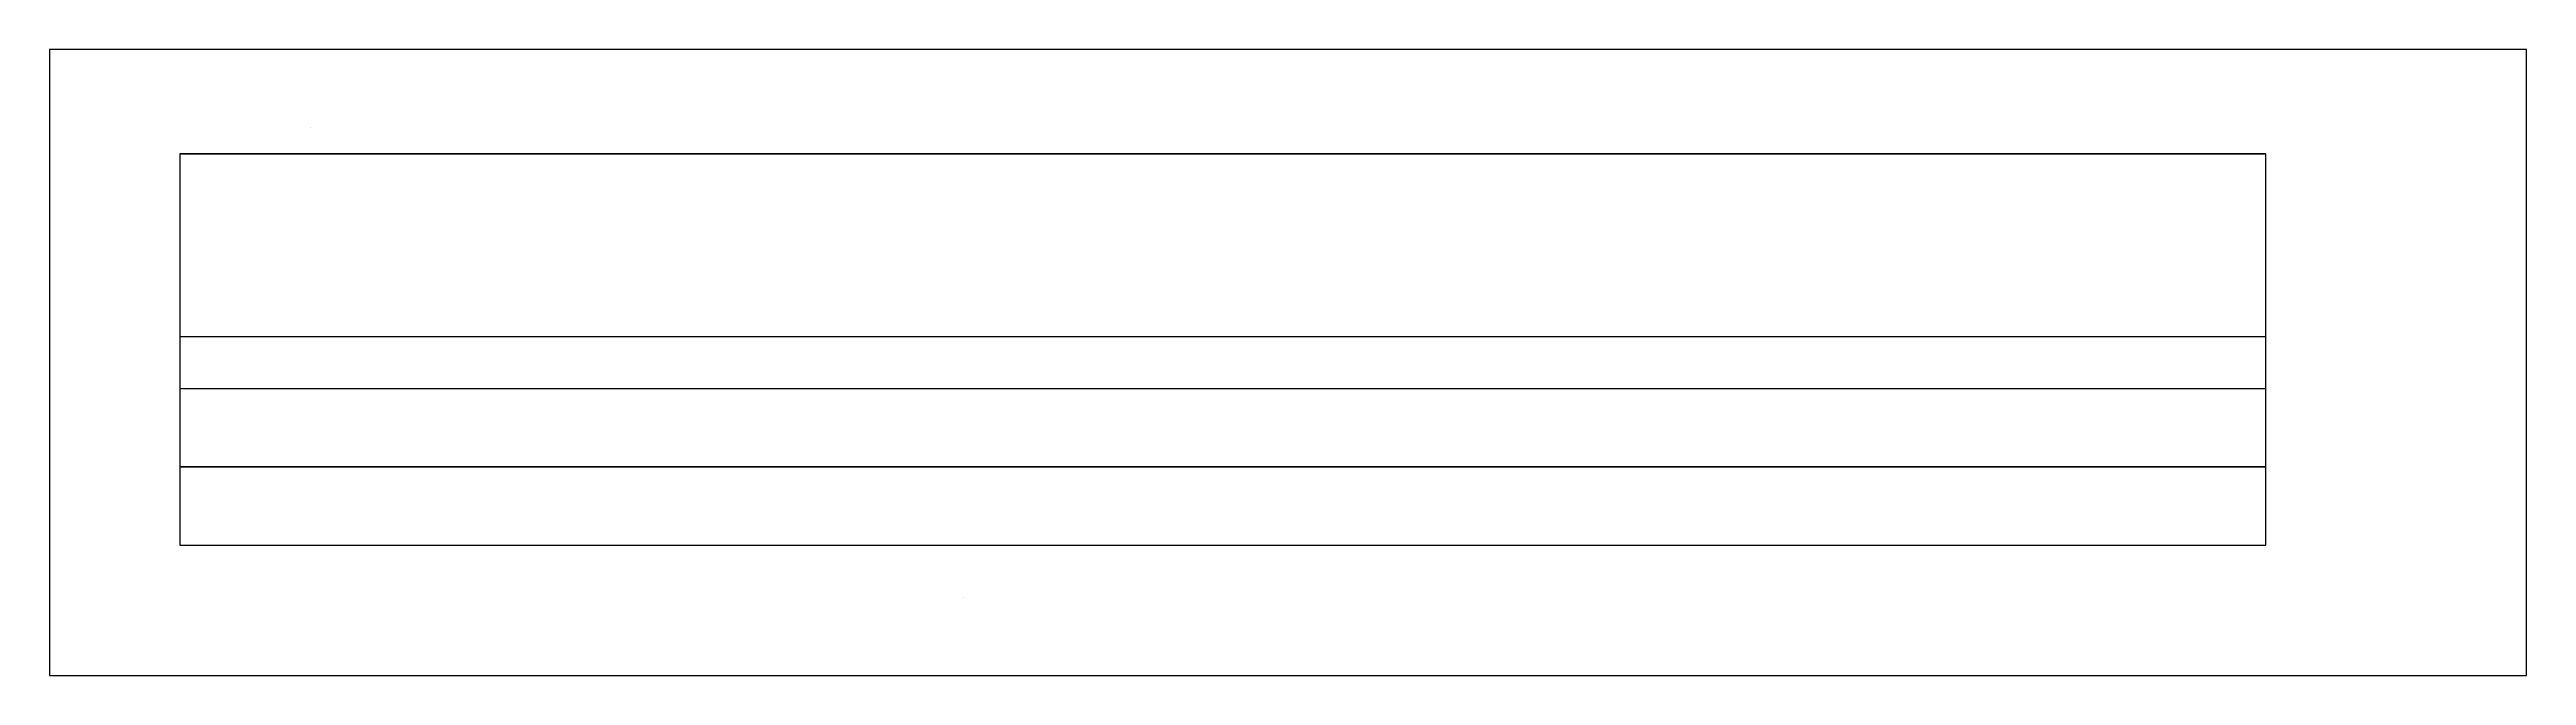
# Model space of a CAD drawing. Header units: millimetres. Extents: x -5000 to 90000, y -8000 to 16003.
import ezdxf

# ---------------------------------------------------------------- set-up
doc = ezdxf.new("R2010")
doc.units = ezdxf.units.MM

msp = doc.modelspace()

# ---------------------------------------------------------------- linework, layer by layer
at = {"layer": '人行道'}
msp.add_lwpolyline([(0, -3000), (80000, -3000), (80000, 0), (0, 0)], close=True, dxfattribs=at)
at = {"layer": '侧石'}
for p, q in [((0, 12000), (80000, 12000)), ((0, 0), (80000, 0))]:
    msp.add_line(p, q, dxfattribs=at)
at = {"layer": '图框'}
msp.add_lwpolyline([(-5000, -8000), (90000, -8000), (90000, 16000), (-5000, 16000)], close=True, dxfattribs=at)
at = {"layer": '污水管道DN300'}
msp.add_line((0, 5000), (80000, 5000), dxfattribs=at)
at = {"layer": '给水管道DN200'}
msp.add_line((0, 3000), (80000, 3000), dxfattribs=at)
at = {"layer": '道路面层'}
msp.add_lwpolyline([(0, 0), (80000, 0), (80000, 12000), (0, 12000)], close=True, dxfattribs=at)

# ---------------------------------------------------------------- texts
at = {"layer": 'PUB_TEXT'}
for s, p in [('透层(乳化沥青)', (5000, 16000)), ('20cm级配碎石底基层', (5000, 15000)), ('18cm水泥稳定碎石基层', (5000, 14000)), ('4cm细粒式沥青混凝土 AC-13', (5000, 13000)), ('道路面积 960m2', (40000, 6000)), ('道路工程 挖深1.5m 余方率70%', (30000, -5000)), ('侧石安装 C30混凝土', (30000, -6000))]:
    msp.add_text(s, height=2.5, dxfattribs=at).set_placement(p)

doc.saveas('drawing.dxf')
